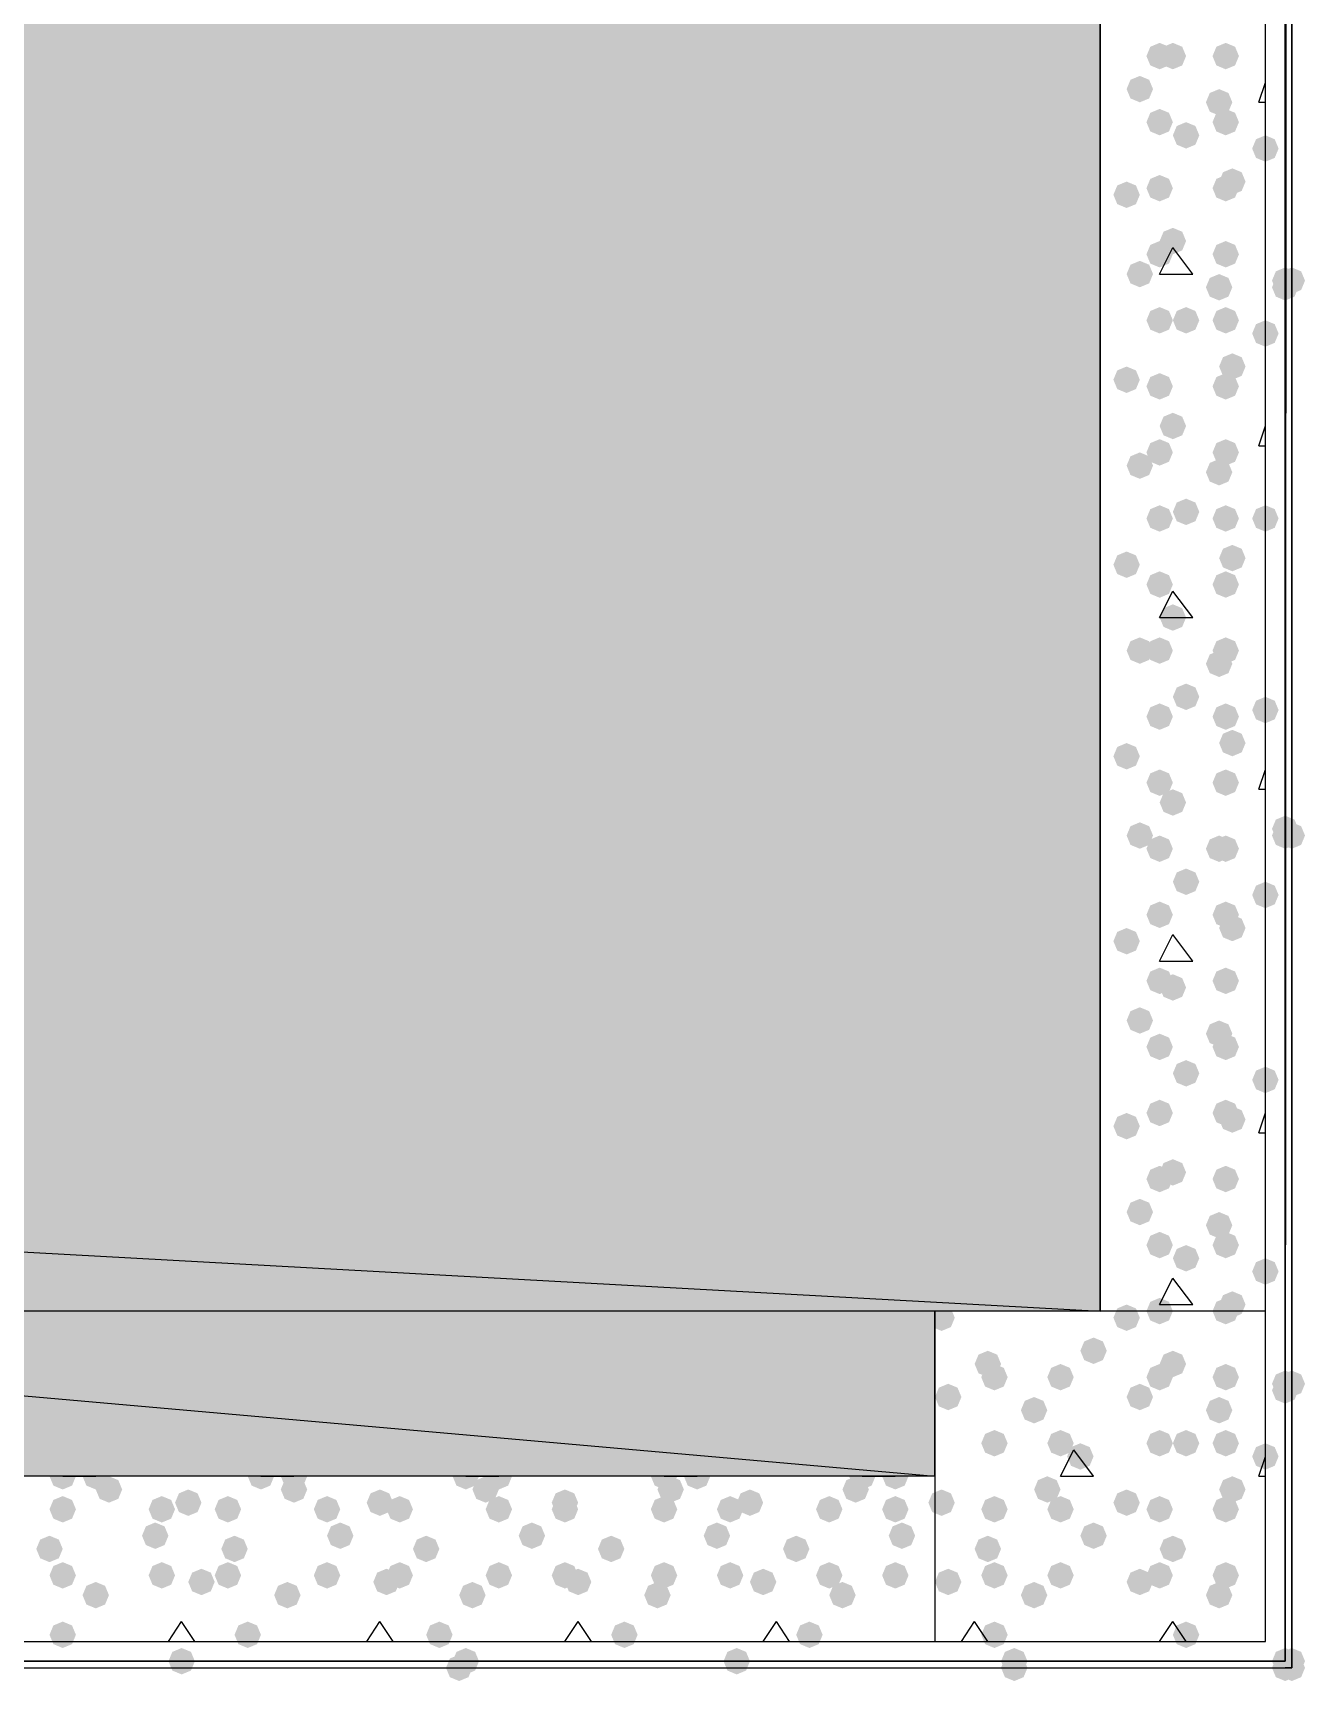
# Model space of a CAD drawing. Header units: millimetres. Extents: x 0 to 420, y 0 to 297.
# Drawn here: x 372.77 to 380.92, y 82.55 to 93.11 of the extents above; entities that cross this region are included whole.
import ezdxf

# ---------------------------------------------------------------- set-up
doc = ezdxf.new("R2010")
doc.units = ezdxf.units.MM
doc.layers.get('0').update_dxf_attribs({"linetype": 'CONTINUOUS'})

msp = doc.modelspace()

# ---------------------------------------------------------------- hatches: boundary and pattern name
at = {"true_color": 0x000007}
h = msp.add_hatch(color=0, dxfattribs=at)
h.paths.add_polyline_path([(380.788333, 226.271667), (380.788333, 82.677)], flags=0)
h.paths.add_polyline_path([(380.788333, 82.677), (380.788333, 226.271667)], flags=0)
at = {"true_color": 0x000008}
h = msp.add_hatch(color=0, dxfattribs=at)
h.paths.add_polyline_path([(379.603, 103.970667), (33.528, 103.970667), (379.603, 84.920667)], flags=0)
h.paths.add_polyline_path([(33.528, 103.970667), (379.603, 84.920667), (33.528, 84.920667)], flags=0)
for points in [[(380.068667, 92.964), (380.043796, 92.904204), (379.984, 92.879333), (379.924204, 92.904204), (379.899333, 92.964), (379.924204, 93.023796), (379.984, 93.048667), (380.043796, 93.023796)], [(380.153333, 92.964), (380.128462, 92.904204), (380.068667, 92.879333), (380.008871, 92.904204), (379.984, 92.964), (380.008871, 93.023796), (380.068667, 93.048667), (380.128462, 93.023796)], [(380.492, 92.964), (380.467129, 92.904204), (380.407333, 92.879333), (380.347538, 92.904204), (380.322667, 92.964), (380.347537, 93.023796), (380.407333, 93.048667), (380.467129, 93.023796)], [(379.941667, 92.752333), (379.916796, 92.692537), (379.857, 92.667667), (379.797204, 92.692537), (379.772333, 92.752333), (379.797204, 92.812129), (379.857, 92.837), (379.916796, 92.812129)], [(380.449667, 92.667667), (380.424796, 92.607871), (380.365, 92.583), (380.305204, 92.607871), (380.280333, 92.667667), (380.305204, 92.727462), (380.365, 92.752333), (380.424796, 92.727463)], [(380.068667, 92.540667), (380.043796, 92.480871), (379.984, 92.456), (379.924204, 92.480871), (379.899333, 92.540667), (379.924204, 92.600462), (379.984, 92.625333), (380.043796, 92.600463)], [(380.238, 92.456), (380.213129, 92.396204), (380.153333, 92.371333), (380.093538, 92.396204), (380.068667, 92.456), (380.093537, 92.515796), (380.153333, 92.540667), (380.213129, 92.515796)], [(380.492, 92.540667), (380.467129, 92.480871), (380.407333, 92.456), (380.347538, 92.480871), (380.322667, 92.540667), (380.347537, 92.600462), (380.407333, 92.625333), (380.467129, 92.600463)], [(380.746, 92.371333), (380.721129, 92.311537), (380.661333, 92.286667), (380.601537, 92.311537), (380.576667, 92.371333), (380.601537, 92.431129), (380.661333, 92.456), (380.721129, 92.431129)], [(380.534333, 92.159667), (380.509462, 92.099871), (380.449667, 92.075), (380.389871, 92.099871), (380.365, 92.159667), (380.389871, 92.219462), (380.449667, 92.244333), (380.509462, 92.219463)], [(379.857, 92.075), (379.832129, 92.015204), (379.772333, 91.990333), (379.712538, 92.015204), (379.687667, 92.075), (379.712537, 92.134796), (379.772333, 92.159667), (379.832129, 92.134796)], [(380.068667, 92.117333), (380.043796, 92.057537), (379.984, 92.032667), (379.924204, 92.057537), (379.899333, 92.117333), (379.924204, 92.177129), (379.984, 92.202), (380.043796, 92.177129)], [(380.492, 92.117333), (380.467129, 92.057537), (380.407333, 92.032667), (380.347538, 92.057537), (380.322667, 92.117333), (380.347537, 92.177129), (380.407333, 92.202), (380.467129, 92.177129)], [(380.153333, 91.778667), (380.128462, 91.718871), (380.068667, 91.694), (380.008871, 91.718871), (379.984, 91.778667), (380.008871, 91.838462), (380.068667, 91.863333), (380.128462, 91.838463)], [(380.068667, 91.694), (380.043796, 91.634204), (379.984, 91.609333), (379.924204, 91.634204), (379.899333, 91.694), (379.924204, 91.753796), (379.984, 91.778667), (380.043796, 91.753796)], [(380.492, 91.694), (380.467129, 91.634204), (380.407333, 91.609333), (380.347538, 91.634204), (380.322667, 91.694), (380.347537, 91.753796), (380.407333, 91.778667), (380.467129, 91.753796)], [(379.941667, 91.567), (379.916796, 91.507204), (379.857, 91.482333), (379.797204, 91.507204), (379.772333, 91.567), (379.797204, 91.626796), (379.857, 91.651667), (379.916796, 91.626796)], [(380.449667, 91.482333), (380.424796, 91.422537), (380.365, 91.397667), (380.305204, 91.422537), (380.280333, 91.482333), (380.305204, 91.542129), (380.365, 91.567), (380.424796, 91.542129)], [(380.068667, 91.270667), (380.043796, 91.210871), (379.984, 91.186), (379.924204, 91.210871), (379.899333, 91.270667), (379.924204, 91.330462), (379.984, 91.355333), (380.043796, 91.330463)], [(380.238, 91.270667), (380.213129, 91.210871), (380.153333, 91.186), (380.093538, 91.210871), (380.068667, 91.270667), (380.093537, 91.330462), (380.153333, 91.355333), (380.213129, 91.330463)], [(380.492, 91.270667), (380.467129, 91.210871), (380.407333, 91.186), (380.347538, 91.210871), (380.322667, 91.270667), (380.347537, 91.330462), (380.407333, 91.355333), (380.467129, 91.330463)], [(380.746, 91.186), (380.721129, 91.126204), (380.661333, 91.101333), (380.601537, 91.126204), (380.576667, 91.186), (380.601537, 91.245796), (380.661333, 91.270667), (380.721129, 91.245796)], [(380.534333, 90.974333), (380.509462, 90.914537), (380.449667, 90.889667), (380.389871, 90.914537), (380.365, 90.974333), (380.389871, 91.034129), (380.449667, 91.059), (380.509462, 91.034129)], [(379.857, 90.889667), (379.832129, 90.829871), (379.772333, 90.805), (379.712538, 90.829871), (379.687667, 90.889667), (379.712537, 90.949462), (379.772333, 90.974333), (379.832129, 90.949463)], [(380.068667, 90.847333), (380.043796, 90.787537), (379.984, 90.762667), (379.924204, 90.787537), (379.899333, 90.847333), (379.924204, 90.907129), (379.984, 90.932), (380.043796, 90.907129)], [(380.492, 90.847333), (380.467129, 90.787537), (380.407333, 90.762667), (380.347538, 90.787537), (380.322667, 90.847333), (380.347537, 90.907129), (380.407333, 90.932), (380.467129, 90.907129)], [(380.153333, 90.593333), (380.128462, 90.533537), (380.068667, 90.508667), (380.008871, 90.533537), (379.984, 90.593333), (380.008871, 90.653129), (380.068667, 90.678), (380.128462, 90.653129)], [(379.941667, 90.339333), (379.916796, 90.279537), (379.857, 90.254667), (379.797204, 90.279537), (379.772333, 90.339333), (379.797204, 90.399129), (379.857, 90.424), (379.916796, 90.399129)], [(380.068667, 90.424), (380.043796, 90.364204), (379.984, 90.339333), (379.924204, 90.364204), (379.899333, 90.424), (379.924204, 90.483796), (379.984, 90.508667), (380.043796, 90.483796)], [(380.492, 90.424), (380.467129, 90.364204), (380.407333, 90.339333), (380.347538, 90.364204), (380.322667, 90.424), (380.347537, 90.483796), (380.407333, 90.508667), (380.467129, 90.483796)], [(380.449667, 90.297), (380.424796, 90.237204), (380.365, 90.212333), (380.305204, 90.237204), (380.280333, 90.297), (380.305204, 90.356796), (380.365, 90.381667), (380.424796, 90.356796)], [(380.238, 90.043), (380.213129, 89.983204), (380.153333, 89.958333), (380.093538, 89.983204), (380.068667, 90.043), (380.093537, 90.102796), (380.153333, 90.127667), (380.213129, 90.102796)], [(380.068667, 90.000667), (380.043796, 89.940871), (379.984, 89.916), (379.924204, 89.940871), (379.899333, 90.000667), (379.924204, 90.060462), (379.984, 90.085333), (380.043796, 90.060463)], [(380.492, 90.000667), (380.467129, 89.940871), (380.407333, 89.916), (380.347538, 89.940871), (380.322667, 90.000667), (380.347537, 90.060462), (380.407333, 90.085333), (380.467129, 90.060463)], [(380.746, 90.000667), (380.721129, 89.940871), (380.661333, 89.916), (380.601537, 89.940871), (380.576667, 90.000667), (380.601537, 90.060462), (380.661333, 90.085333), (380.721129, 90.060463)], [(379.857, 89.704333), (379.832129, 89.644537), (379.772333, 89.619667), (379.712538, 89.644537), (379.687667, 89.704333), (379.712537, 89.764129), (379.772333, 89.789), (379.832129, 89.764129)], [(380.534333, 89.746667), (380.509462, 89.686871), (380.449667, 89.662), (380.389871, 89.686871), (380.365, 89.746667), (380.389871, 89.806462), (380.449667, 89.831333), (380.509462, 89.806463)], [(380.068667, 89.577333), (380.043796, 89.517538), (379.984, 89.492667), (379.924204, 89.517538), (379.899333, 89.577333), (379.924204, 89.637129), (379.984, 89.662), (380.043796, 89.637129)], [(380.492, 89.577333), (380.467129, 89.517538), (380.407333, 89.492667), (380.347538, 89.517538), (380.322667, 89.577333), (380.347537, 89.637129), (380.407333, 89.662), (380.467129, 89.637129)], [(380.153333, 89.365667), (380.128462, 89.305871), (380.068667, 89.281), (380.008871, 89.305871), (379.984, 89.365667), (380.008871, 89.425462), (380.068667, 89.450333), (380.128462, 89.425463)], [(379.941667, 89.154), (379.916796, 89.094204), (379.857, 89.069333), (379.797204, 89.094204), (379.772333, 89.154), (379.797204, 89.213796), (379.857, 89.238667), (379.916796, 89.213796)], [(380.068667, 89.154), (380.043796, 89.094204), (379.984, 89.069333), (379.924204, 89.094204), (379.899333, 89.154), (379.924204, 89.213796), (379.984, 89.238667), (380.043796, 89.213796)], [(380.449667, 89.069333), (380.424796, 89.009537), (380.365, 88.984667), (380.305204, 89.009537), (380.280333, 89.069333), (380.305204, 89.129129), (380.365, 89.154), (380.424796, 89.129129)], [(380.492, 89.154), (380.467129, 89.094204), (380.407333, 89.069333), (380.347538, 89.094204), (380.322667, 89.154), (380.347537, 89.213796), (380.407333, 89.238667), (380.467129, 89.213796)], [(380.238, 88.857667), (380.213129, 88.797871), (380.153333, 88.773), (380.093538, 88.797871), (380.068667, 88.857667), (380.093537, 88.917462), (380.153333, 88.942333), (380.213129, 88.917463)], [(380.746, 88.773), (380.721129, 88.713204), (380.661333, 88.688333), (380.601537, 88.713204), (380.576667, 88.773), (380.601537, 88.832796), (380.661333, 88.857667), (380.721129, 88.832796)], [(380.068667, 88.730667), (380.043796, 88.670871), (379.984, 88.646), (379.924204, 88.670871), (379.899333, 88.730667), (379.924204, 88.790462), (379.984, 88.815333), (380.043796, 88.790463)], [(380.492, 88.730667), (380.467129, 88.670871), (380.407333, 88.646), (380.347538, 88.670871), (380.322667, 88.730667), (380.347537, 88.790462), (380.407333, 88.815333), (380.467129, 88.790463)], [(380.534333, 88.561333), (380.509462, 88.501537), (380.449667, 88.476667), (380.389871, 88.501537), (380.365, 88.561333), (380.389871, 88.621129), (380.449667, 88.646), (380.509462, 88.621129)], [(379.857, 88.476667), (379.832129, 88.416871), (379.772333, 88.392), (379.712538, 88.416871), (379.687667, 88.476667), (379.712537, 88.536462), (379.772333, 88.561333), (379.832129, 88.536463)], [(380.068667, 88.307333), (380.043796, 88.247537), (379.984, 88.222667), (379.924204, 88.247537), (379.899333, 88.307333), (379.924204, 88.367129), (379.984, 88.392), (380.043796, 88.367129)], [(380.492, 88.307333), (380.467129, 88.247537), (380.407333, 88.222667), (380.347538, 88.247537), (380.322667, 88.307333), (380.347537, 88.367129), (380.407333, 88.392), (380.467129, 88.367129)], [(380.153333, 88.180333), (380.128462, 88.120538), (380.068667, 88.095667), (380.008871, 88.120538), (379.984, 88.180333), (380.008871, 88.240129), (380.068667, 88.265), (380.128462, 88.240129)], [(379.941667, 87.968667), (379.916796, 87.908871), (379.857, 87.884), (379.797204, 87.908871), (379.772333, 87.968667), (379.797204, 88.028462), (379.857, 88.053333), (379.916796, 88.028463)], [(380.068667, 87.884), (380.043796, 87.824204), (379.984, 87.799333), (379.924204, 87.824204), (379.899333, 87.884), (379.924204, 87.943796), (379.984, 87.968667), (380.043796, 87.943796)], [(380.449667, 87.884), (380.424796, 87.824204), (380.365, 87.799333), (380.305204, 87.824204), (380.280333, 87.884), (380.305204, 87.943796), (380.365, 87.968667), (380.424796, 87.943796)], [(380.492, 87.884), (380.467129, 87.824204), (380.407333, 87.799333), (380.347538, 87.824204), (380.322667, 87.884), (380.347537, 87.943796), (380.407333, 87.968667), (380.467129, 87.943796)], [(380.238, 87.672333), (380.213129, 87.612537), (380.153333, 87.587667), (380.093538, 87.612537), (380.068667, 87.672333), (380.093537, 87.732129), (380.153333, 87.757), (380.213129, 87.732129)], [(380.746, 87.587667), (380.721129, 87.527871), (380.661333, 87.503), (380.601537, 87.527871), (380.576667, 87.587667), (380.601537, 87.647462), (380.661333, 87.672333), (380.721129, 87.647463)], [(380.068667, 87.460667), (380.043796, 87.400871), (379.984, 87.376), (379.924204, 87.400871), (379.899333, 87.460667), (379.924204, 87.520462), (379.984, 87.545333), (380.043796, 87.520463)], [(380.492, 87.460667), (380.467129, 87.400871), (380.407333, 87.376), (380.347538, 87.400871), (380.322667, 87.460667), (380.347537, 87.520462), (380.407333, 87.545333), (380.467129, 87.520463)], [(380.534333, 87.376), (380.509462, 87.316204), (380.449667, 87.291333), (380.389871, 87.316204), (380.365, 87.376), (380.389871, 87.435796), (380.449667, 87.460667), (380.509462, 87.435796)], [(379.857, 87.291333), (379.832129, 87.231538), (379.772333, 87.206667), (379.712538, 87.231538), (379.687667, 87.291333), (379.712537, 87.351129), (379.772333, 87.376), (379.832129, 87.351129)], [(380.068667, 87.037333), (380.043796, 86.977537), (379.984, 86.952667), (379.924204, 86.977537), (379.899333, 87.037333), (379.924204, 87.097129), (379.984, 87.122), (380.043796, 87.097129)], [(380.153333, 86.995), (380.128462, 86.935204), (380.068667, 86.910333), (380.008871, 86.935204), (379.984, 86.995), (380.008871, 87.054796), (380.068667, 87.079667), (380.128462, 87.054796)], [(380.492, 87.037333), (380.467129, 86.977537), (380.407333, 86.952667), (380.347538, 86.977537), (380.322667, 87.037333), (380.347537, 87.097129), (380.407333, 87.122), (380.467129, 87.097129)], [(379.941667, 86.783333), (379.916796, 86.723537), (379.857, 86.698667), (379.797204, 86.723537), (379.772333, 86.783333), (379.797204, 86.843129), (379.857, 86.868), (379.916796, 86.843129)], [(380.449667, 86.698667), (380.424796, 86.638871), (380.365, 86.614), (380.305204, 86.638871), (380.280333, 86.698667), (380.305204, 86.758462), (380.365, 86.783333), (380.424796, 86.758463)], [(380.068667, 86.614), (380.043796, 86.554204), (379.984, 86.529333), (379.924204, 86.554204), (379.899333, 86.614), (379.924204, 86.673796), (379.984, 86.698667), (380.043796, 86.673796)], [(380.492, 86.614), (380.467129, 86.554204), (380.407333, 86.529333), (380.347538, 86.554204), (380.322667, 86.614), (380.347537, 86.673796), (380.407333, 86.698667), (380.467129, 86.673796)], [(380.238, 86.444667), (380.213129, 86.384871), (380.153333, 86.36), (380.093538, 86.384871), (380.068667, 86.444667), (380.093537, 86.504462), (380.153333, 86.529333), (380.213129, 86.504463)], [(380.746, 86.402333), (380.721129, 86.342537), (380.661333, 86.317667), (380.601537, 86.342537), (380.576667, 86.402333), (380.601537, 86.462129), (380.661333, 86.487), (380.721129, 86.462129)], [(379.857, 86.106), (379.832129, 86.046204), (379.772333, 86.021333), (379.712538, 86.046204), (379.687667, 86.106), (379.712537, 86.165796), (379.772333, 86.190667), (379.832129, 86.165796)], [(380.068667, 86.190667), (380.043796, 86.130871), (379.984, 86.106), (379.924204, 86.130871), (379.899333, 86.190667), (379.924204, 86.250462), (379.984, 86.275333), (380.043796, 86.250463)], [(380.492, 86.190667), (380.467129, 86.130871), (380.407333, 86.106), (380.347538, 86.130871), (380.322667, 86.190667), (380.347537, 86.250462), (380.407333, 86.275333), (380.467129, 86.250463)], [(380.534333, 86.148333), (380.509462, 86.088538), (380.449667, 86.063667), (380.389871, 86.088538), (380.365, 86.148333), (380.389871, 86.208129), (380.449667, 86.233), (380.509462, 86.208129)], [(380.153333, 85.809667), (380.128462, 85.749871), (380.068667, 85.725), (380.008871, 85.749871), (379.984, 85.809667), (380.008871, 85.869462), (380.068667, 85.894333), (380.128462, 85.869463)], [(380.068667, 85.767333), (380.043796, 85.707538), (379.984, 85.682667), (379.924204, 85.707538), (379.899333, 85.767333), (379.924204, 85.827129), (379.984, 85.852), (380.043796, 85.827129)], [(380.492, 85.767333), (380.467129, 85.707538), (380.407333, 85.682667), (380.347538, 85.707538), (380.322667, 85.767333), (380.347537, 85.827129), (380.407333, 85.852), (380.467129, 85.827129)], [(379.941667, 85.555667), (379.916796, 85.495871), (379.857, 85.471), (379.797204, 85.495871), (379.772333, 85.555667), (379.797204, 85.615462), (379.857, 85.640333), (379.916796, 85.615463)], [(380.449667, 85.471), (380.424796, 85.411204), (380.365, 85.386333), (380.305204, 85.411204), (380.280333, 85.471), (380.305204, 85.530796), (380.365, 85.555667), (380.424796, 85.530796)], [(380.068667, 85.344), (380.043796, 85.284204), (379.984, 85.259333), (379.924204, 85.284204), (379.899333, 85.344), (379.924204, 85.403796), (379.984, 85.428667), (380.043796, 85.403796)], [(380.238, 85.259333), (380.213129, 85.199537), (380.153333, 85.174667), (380.093538, 85.199537), (380.068667, 85.259333), (380.093537, 85.319129), (380.153333, 85.344), (380.213129, 85.319129)], [(380.492, 85.344), (380.467129, 85.284204), (380.407333, 85.259333), (380.347538, 85.284204), (380.322667, 85.344), (380.347537, 85.403796), (380.407333, 85.428667), (380.467129, 85.403796)], [(380.746, 85.174667), (380.721129, 85.114871), (380.661333, 85.09), (380.601537, 85.114871), (380.576667, 85.174667), (380.601537, 85.234462), (380.661333, 85.259333), (380.721129, 85.234463)], [(380.534333, 84.963), (380.509462, 84.903204), (380.449667, 84.878333), (380.389871, 84.903204), (380.365, 84.963), (380.389871, 85.022796), (380.449667, 85.047667), (380.509462, 85.022796)], [(380.068667, 84.920667), (380.043796, 84.860871), (379.984, 84.836), (379.924204, 84.860871), (379.899333, 84.920667), (379.924204, 84.980462), (379.984, 85.005333), (380.043796, 84.980463)], [(380.492, 84.920667), (380.467129, 84.860871), (380.407333, 84.836), (380.347538, 84.860871), (380.322667, 84.920667), (380.347537, 84.980462), (380.407333, 85.005333), (380.467129, 84.980463)], [(373.041333, 83.862333), (373.016462, 83.802537), (372.956667, 83.777667), (372.896871, 83.802537), (372.872, 83.862333), (372.896871, 83.922129), (372.956667, 83.947), (373.016462, 83.922129)], [(373.253, 83.862333), (373.228129, 83.802537), (373.168333, 83.777667), (373.108538, 83.802537), (373.083667, 83.862333), (373.108537, 83.922129), (373.168333, 83.947), (373.228129, 83.922129)], [(374.311333, 83.862333), (374.286462, 83.802537), (374.226667, 83.777667), (374.166871, 83.802537), (374.142, 83.862333), (374.166871, 83.922129), (374.226667, 83.947), (374.286462, 83.922129)], [(374.523, 83.862333), (374.498129, 83.802537), (374.438333, 83.777667), (374.378537, 83.802537), (374.353667, 83.862333), (374.378537, 83.922129), (374.438333, 83.947), (374.498129, 83.922129)], [(375.623667, 83.862333), (375.598796, 83.802537), (375.539, 83.777667), (375.479204, 83.802537), (375.454333, 83.862333), (375.479204, 83.922129), (375.539, 83.947), (375.598796, 83.922129)], [(375.835333, 83.862333), (375.810462, 83.802537), (375.750667, 83.777667), (375.690871, 83.802537), (375.666, 83.862333), (375.690871, 83.922129), (375.750667, 83.947), (375.810462, 83.922129)], [(376.893667, 83.862333), (376.868796, 83.802537), (376.809, 83.777667), (376.749204, 83.802537), (376.724333, 83.862333), (376.749204, 83.922129), (376.809, 83.947), (376.868796, 83.922129)], [(377.105333, 83.862333), (377.080462, 83.802537), (377.020667, 83.777667), (376.960871, 83.802537), (376.936, 83.862333), (376.960871, 83.922129), (377.020667, 83.947), (377.080462, 83.922129)], [(378.163667, 83.862333), (378.138796, 83.802537), (378.079, 83.777667), (378.019204, 83.802537), (377.994333, 83.862333), (378.019204, 83.922129), (378.079, 83.947), (378.138796, 83.922129)], [(378.375333, 83.862333), (378.350462, 83.802537), (378.290667, 83.777667), (378.230871, 83.802537), (378.206, 83.862333), (378.230871, 83.922129), (378.290667, 83.947), (378.350462, 83.922129)], [(373.337667, 83.777667), (373.312796, 83.717871), (373.253, 83.693), (373.193204, 83.717871), (373.168333, 83.777667), (373.193204, 83.837462), (373.253, 83.862333), (373.312796, 83.837463)], [(373.845667, 83.693), (373.820796, 83.633204), (373.761, 83.608333), (373.701204, 83.633204), (373.676333, 83.693), (373.701204, 83.752796), (373.761, 83.777667), (373.820796, 83.752796)], [(374.523, 83.777667), (374.498129, 83.717871), (374.438333, 83.693), (374.378537, 83.717871), (374.353667, 83.777667), (374.378537, 83.837462), (374.438333, 83.862333), (374.498129, 83.837463)], [(375.073333, 83.693), (375.048463, 83.633204), (374.988667, 83.608333), (374.928871, 83.633204), (374.904, 83.693), (374.928871, 83.752796), (374.988667, 83.777667), (375.048462, 83.752796)], [(375.750667, 83.777667), (375.725796, 83.717871), (375.666, 83.693), (375.606204, 83.717871), (375.581333, 83.777667), (375.606204, 83.837462), (375.666, 83.862333), (375.725796, 83.837463)], [(376.258667, 83.693), (376.233796, 83.633204), (376.174, 83.608333), (376.114204, 83.633204), (376.089333, 83.693), (376.114204, 83.752796), (376.174, 83.777667), (376.233796, 83.752796)], [(376.936, 83.777667), (376.911129, 83.717871), (376.851333, 83.693), (376.791538, 83.717871), (376.766667, 83.777667), (376.791537, 83.837462), (376.851333, 83.862333), (376.911129, 83.837463)], [(377.444, 83.693), (377.419129, 83.633204), (377.359333, 83.608333), (377.299537, 83.633204), (377.274667, 83.693), (377.299537, 83.752796), (377.359333, 83.777667), (377.419129, 83.752796)], [(378.121333, 83.777667), (378.096462, 83.717871), (378.036667, 83.693), (377.976871, 83.717871), (377.952, 83.777667), (377.976871, 83.837462), (378.036667, 83.862333), (378.096462, 83.837463)], [(373.041333, 83.650667), (373.016462, 83.590871), (372.956667, 83.566), (372.896871, 83.590871), (372.872, 83.650667), (372.896871, 83.710462), (372.956667, 83.735333), (373.016462, 83.710463)], [(373.676333, 83.650667), (373.651462, 83.590871), (373.591667, 83.566), (373.531871, 83.590871), (373.507, 83.650667), (373.531871, 83.710462), (373.591667, 83.735333), (373.651462, 83.710463)], [(374.099667, 83.650667), (374.074796, 83.590871), (374.015, 83.566), (373.955204, 83.590871), (373.930333, 83.650667), (373.955204, 83.710462), (374.015, 83.735333), (374.074796, 83.710463)], [(374.734667, 83.650667), (374.709796, 83.590871), (374.65, 83.566), (374.590204, 83.590871), (374.565333, 83.650667), (374.590204, 83.710462), (374.65, 83.735333), (374.709796, 83.710463)], [(375.200333, 83.650667), (375.175462, 83.590871), (375.115667, 83.566), (375.055871, 83.590871), (375.031, 83.650667), (375.055871, 83.710462), (375.115667, 83.735333), (375.175462, 83.710463)], [(375.835333, 83.650667), (375.810462, 83.590871), (375.750667, 83.566), (375.690871, 83.590871), (375.666, 83.650667), (375.690871, 83.710462), (375.750667, 83.735333), (375.810462, 83.710463)], [(376.258667, 83.650667), (376.233796, 83.590871), (376.174, 83.566), (376.114204, 83.590871), (376.089333, 83.650667), (376.114204, 83.710462), (376.174, 83.735333), (376.233796, 83.710463)], [(376.893667, 83.650667), (376.868796, 83.590871), (376.809, 83.566), (376.749204, 83.590871), (376.724333, 83.650667), (376.749204, 83.710462), (376.809, 83.735333), (376.868796, 83.710463)], [(377.317, 83.650667), (377.292129, 83.590871), (377.232333, 83.566), (377.172537, 83.590871), (377.147667, 83.650667), (377.172537, 83.710462), (377.232333, 83.735333), (377.292129, 83.710463)], [(377.952, 83.650667), (377.927129, 83.590871), (377.867333, 83.566), (377.807538, 83.590871), (377.782667, 83.650667), (377.807537, 83.710462), (377.867333, 83.735333), (377.927129, 83.710463)], [(378.375333, 83.650667), (378.350462, 83.590871), (378.290667, 83.566), (378.230871, 83.590871), (378.206, 83.650667), (378.230871, 83.710462), (378.290667, 83.735333), (378.350462, 83.710463)], [(373.634, 83.481333), (373.609129, 83.421537), (373.549333, 83.396667), (373.489537, 83.421537), (373.464667, 83.481333), (373.489537, 83.541129), (373.549333, 83.566), (373.609129, 83.541129)], [(374.819333, 83.481333), (374.794462, 83.421537), (374.734667, 83.396667), (374.674871, 83.421537), (374.65, 83.481333), (374.674871, 83.541129), (374.734667, 83.566), (374.794462, 83.541129)], [(376.047, 83.481333), (376.022129, 83.421537), (375.962333, 83.396667), (375.902537, 83.421537), (375.877667, 83.481333), (375.902537, 83.541129), (375.962333, 83.566), (376.022129, 83.541129)], [(377.232333, 83.481333), (377.207462, 83.421537), (377.147667, 83.396667), (377.087871, 83.421537), (377.063, 83.481333), (377.087871, 83.541129), (377.147667, 83.566), (377.207462, 83.541129)], [(378.417667, 83.481333), (378.392796, 83.421537), (378.333, 83.396667), (378.273204, 83.421537), (378.248333, 83.481333), (378.273204, 83.541129), (378.333, 83.566), (378.392796, 83.541129)], [(372.956667, 83.396667), (372.931796, 83.336871), (372.872, 83.312), (372.812204, 83.336871), (372.787333, 83.396667), (372.812204, 83.456462), (372.872, 83.481333), (372.931796, 83.456463)], [(374.142, 83.396667), (374.117129, 83.336871), (374.057333, 83.312), (373.997538, 83.336871), (373.972667, 83.396667), (373.997537, 83.456462), (374.057333, 83.481333), (374.117129, 83.456463)], [(375.369667, 83.396667), (375.344796, 83.336871), (375.285, 83.312), (375.225204, 83.336871), (375.200333, 83.396667), (375.225204, 83.456462), (375.285, 83.481333), (375.344796, 83.456463)], [(376.555, 83.396667), (376.530129, 83.336871), (376.470333, 83.312), (376.410538, 83.336871), (376.385667, 83.396667), (376.410537, 83.456462), (376.470333, 83.481333), (376.530129, 83.456463)], [(377.740333, 83.396667), (377.715463, 83.336871), (377.655667, 83.312), (377.595871, 83.336871), (377.571, 83.396667), (377.595871, 83.456462), (377.655667, 83.481333), (377.715462, 83.456463)], [(373.041333, 83.227333), (373.016462, 83.167537), (372.956667, 83.142667), (372.896871, 83.167537), (372.872, 83.227333), (372.896871, 83.287129), (372.956667, 83.312), (373.016462, 83.287129)], [(373.676333, 83.227333), (373.651462, 83.167537), (373.591667, 83.142667), (373.531871, 83.167537), (373.507, 83.227333), (373.531871, 83.287129), (373.591667, 83.312), (373.651462, 83.287129)], [(373.930333, 83.185), (373.905463, 83.125204), (373.845667, 83.100333), (373.785871, 83.125204), (373.761, 83.185), (373.785871, 83.244796), (373.845667, 83.269667), (373.905462, 83.244796)], [(374.099667, 83.227333), (374.074796, 83.167537), (374.015, 83.142667), (373.955204, 83.167537), (373.930333, 83.227333), (373.955204, 83.287129), (374.015, 83.312), (374.074796, 83.287129)], [(374.734667, 83.227333), (374.709796, 83.167537), (374.65, 83.142667), (374.590204, 83.167537), (374.565333, 83.227333), (374.590204, 83.287129), (374.65, 83.312), (374.709796, 83.287129)], [(375.115667, 83.185), (375.090796, 83.125204), (375.031, 83.100333), (374.971204, 83.125204), (374.946333, 83.185), (374.971204, 83.244796), (375.031, 83.269667), (375.090796, 83.244796)], [(375.200333, 83.227333), (375.175462, 83.167537), (375.115667, 83.142667), (375.055871, 83.167537), (375.031, 83.227333), (375.055871, 83.287129), (375.115667, 83.312), (375.175462, 83.287129)], [(375.835333, 83.227333), (375.810462, 83.167537), (375.750667, 83.142667), (375.690871, 83.167537), (375.666, 83.227333), (375.690871, 83.287129), (375.750667, 83.312), (375.810462, 83.287129)], [(376.258667, 83.227333), (376.233796, 83.167537), (376.174, 83.142667), (376.114204, 83.167537), (376.089333, 83.227333), (376.114204, 83.287129), (376.174, 83.312), (376.233796, 83.287129)], [(376.343333, 83.185), (376.318463, 83.125204), (376.258667, 83.100333), (376.198871, 83.125204), (376.174, 83.185), (376.198871, 83.244796), (376.258667, 83.269667), (376.318462, 83.244796)], [(376.893667, 83.227333), (376.868796, 83.167537), (376.809, 83.142667), (376.749204, 83.167537), (376.724333, 83.227333), (376.749204, 83.287129), (376.809, 83.312), (376.868796, 83.287129)], [(377.317, 83.227333), (377.292129, 83.167537), (377.232333, 83.142667), (377.172537, 83.167537), (377.147667, 83.227333), (377.172537, 83.287129), (377.232333, 83.312), (377.292129, 83.287129)], [(377.528667, 83.185), (377.503796, 83.125204), (377.444, 83.100333), (377.384204, 83.125204), (377.359333, 83.185), (377.384204, 83.244796), (377.444, 83.269667), (377.503796, 83.244796)], [(377.952, 83.227333), (377.927129, 83.167537), (377.867333, 83.142667), (377.807538, 83.167537), (377.782667, 83.227333), (377.807537, 83.287129), (377.867333, 83.312), (377.927129, 83.287129)], [(378.375333, 83.227333), (378.350462, 83.167537), (378.290667, 83.142667), (378.230871, 83.167537), (378.206, 83.227333), (378.230871, 83.287129), (378.290667, 83.312), (378.350462, 83.287129)], [(373.253, 83.100333), (373.228129, 83.040538), (373.168333, 83.015667), (373.108538, 83.040538), (373.083667, 83.100333), (373.108537, 83.160129), (373.168333, 83.185), (373.228129, 83.160129)], [(374.480667, 83.100333), (374.455796, 83.040538), (374.396, 83.015667), (374.336204, 83.040538), (374.311333, 83.100333), (374.336204, 83.160129), (374.396, 83.185), (374.455796, 83.160129)], [(375.666, 83.100333), (375.641129, 83.040538), (375.581333, 83.015667), (375.521538, 83.040538), (375.496667, 83.100333), (375.521537, 83.160129), (375.581333, 83.185), (375.641129, 83.160129)], [(376.851333, 83.100333), (376.826462, 83.040538), (376.766667, 83.015667), (376.706871, 83.040538), (376.682, 83.100333), (376.706871, 83.160129), (376.766667, 83.185), (376.826462, 83.160129)], [(378.036667, 83.100333), (378.011796, 83.040538), (377.952, 83.015667), (377.892204, 83.040538), (377.867333, 83.100333), (377.892204, 83.160129), (377.952, 83.185), (378.011796, 83.160129)], [(373.041333, 82.846333), (373.016462, 82.786537), (372.956667, 82.761667), (372.896871, 82.786537), (372.872, 82.846333), (372.896871, 82.906129), (372.956667, 82.931), (373.016462, 82.906129)], [(374.226667, 82.846333), (374.201796, 82.786537), (374.142, 82.761667), (374.082204, 82.786537), (374.057333, 82.846333), (374.082204, 82.906129), (374.142, 82.931), (374.201796, 82.906129)], [(375.454333, 82.846333), (375.429463, 82.786537), (375.369667, 82.761667), (375.309871, 82.786537), (375.285, 82.846333), (375.309871, 82.906129), (375.369667, 82.931), (375.429462, 82.906129)], [(376.639667, 82.846333), (376.614796, 82.786537), (376.555, 82.761667), (376.495204, 82.786537), (376.470333, 82.846333), (376.495204, 82.906129), (376.555, 82.931), (376.614796, 82.906129)], [(377.825, 82.846333), (377.800129, 82.786537), (377.740333, 82.761667), (377.680538, 82.786537), (377.655667, 82.846333), (377.680537, 82.906129), (377.740333, 82.931), (377.800129, 82.906129)]]:
    msp.add_hatch(color=0, dxfattribs=at).paths.add_polyline_path(points, flags=0)
at = {"true_color": 0x0000fe}
for points in [[(380.873, 91.524667), (380.848129, 91.464871), (380.788333, 91.44), (380.728538, 91.464871), (380.703667, 91.524667), (380.728537, 91.584462), (380.788333, 91.609333), (380.848129, 91.584463)], [(380.873, 91.524667), (380.848129, 91.464871), (380.788333, 91.44), (380.728538, 91.464871), (380.703667, 91.524667), (380.728537, 91.584462), (380.788333, 91.609333), (380.848129, 91.584463)], [(380.915333, 91.524667), (380.890463, 91.464871), (380.830667, 91.44), (380.770871, 91.464871), (380.746, 91.524667), (380.770871, 91.584462), (380.830667, 91.609333), (380.890462, 91.584463)], [(380.873, 91.482333), (380.848129, 91.422537), (380.788333, 91.397667), (380.728538, 91.422537), (380.703667, 91.482333), (380.728537, 91.542129), (380.788333, 91.567), (380.848129, 91.542129)], [(380.873, 88.011), (380.848129, 87.951204), (380.788333, 87.926333), (380.728538, 87.951204), (380.703667, 88.011), (380.728537, 88.070796), (380.788333, 88.095667), (380.848129, 88.070796)], [(380.873, 87.968667), (380.848129, 87.908871), (380.788333, 87.884), (380.728538, 87.908871), (380.703667, 87.968667), (380.728537, 88.028462), (380.788333, 88.053333), (380.848129, 88.028463)], [(380.873, 87.968667), (380.848129, 87.908871), (380.788333, 87.884), (380.728538, 87.908871), (380.703667, 87.968667), (380.728537, 88.028462), (380.788333, 88.053333), (380.848129, 88.028463)], [(380.915333, 87.968667), (380.890463, 87.908871), (380.830667, 87.884), (380.770871, 87.908871), (380.746, 87.968667), (380.770871, 88.028462), (380.830667, 88.053333), (380.890462, 88.028463)], [(380.873, 84.455), (380.848129, 84.395204), (380.788333, 84.370333), (380.728538, 84.395204), (380.703667, 84.455), (380.728537, 84.514796), (380.788333, 84.539667), (380.848129, 84.514796)], [(380.915333, 84.455), (380.890463, 84.395204), (380.830667, 84.370333), (380.770871, 84.395204), (380.746, 84.455), (380.770871, 84.514796), (380.830667, 84.539667), (380.890462, 84.514796)], [(380.873, 84.412667), (380.848129, 84.352871), (380.788333, 84.328), (380.728538, 84.352871), (380.703667, 84.412667), (380.728537, 84.472462), (380.788333, 84.497333), (380.848129, 84.472463)], [(373.803333, 82.677), (373.778462, 82.617204), (373.718667, 82.592333), (373.658871, 82.617204), (373.634, 82.677), (373.658871, 82.736796), (373.718667, 82.761667), (373.778462, 82.736796)], [(373.803333, 82.677), (373.778462, 82.617204), (373.718667, 82.592333), (373.658871, 82.617204), (373.634, 82.677), (373.658871, 82.736796), (373.718667, 82.761667), (373.778462, 82.736796)], [(375.581333, 82.634667), (375.556462, 82.574871), (375.496667, 82.55), (375.436871, 82.574871), (375.412, 82.634667), (375.436871, 82.694462), (375.496667, 82.719333), (375.556462, 82.694463)], [(375.623667, 82.677), (375.598796, 82.617204), (375.539, 82.592333), (375.479204, 82.617204), (375.454333, 82.677), (375.479204, 82.736796), (375.539, 82.761667), (375.598796, 82.736796)], [(377.359333, 82.677), (377.334462, 82.617204), (377.274667, 82.592333), (377.214871, 82.617204), (377.19, 82.677), (377.214871, 82.736796), (377.274667, 82.761667), (377.334462, 82.736796)], [(377.359333, 82.677), (377.334462, 82.617204), (377.274667, 82.592333), (377.214871, 82.617204), (377.19, 82.677), (377.214871, 82.736796), (377.274667, 82.761667), (377.334462, 82.736796)], [(379.137333, 82.677), (379.112462, 82.617204), (379.052667, 82.592333), (378.992871, 82.617204), (378.968, 82.677), (378.992871, 82.736796), (379.052667, 82.761667), (379.112462, 82.736796)], [(379.137333, 82.634667), (379.112462, 82.574871), (379.052667, 82.55), (378.992871, 82.574871), (378.968, 82.634667), (378.992871, 82.694462), (379.052667, 82.719333), (379.112462, 82.694463)], [(380.873, 82.677), (380.848129, 82.617204), (380.788333, 82.592333), (380.728538, 82.617204), (380.703667, 82.677), (380.728537, 82.736796), (380.788333, 82.761667), (380.848129, 82.736796)], [(380.873, 82.677), (380.848129, 82.617204), (380.788333, 82.592333), (380.728538, 82.617204), (380.703667, 82.677), (380.728537, 82.736796), (380.788333, 82.761667), (380.848129, 82.736796)], [(380.873, 82.677), (380.848129, 82.617204), (380.788333, 82.592333), (380.728538, 82.617204), (380.703667, 82.677), (380.728537, 82.736796), (380.788333, 82.761667), (380.848129, 82.736796)], [(380.873, 82.677), (380.848129, 82.617204), (380.788333, 82.592333), (380.728538, 82.617204), (380.703667, 82.677), (380.728537, 82.736796), (380.788333, 82.761667), (380.848129, 82.736796)], [(380.873, 82.677), (380.848129, 82.617204), (380.788333, 82.592333), (380.728538, 82.617204), (380.703667, 82.677), (380.728537, 82.736796), (380.788333, 82.761667), (380.848129, 82.736796)], [(380.873, 82.677), (380.848129, 82.617204), (380.788333, 82.592333), (380.728538, 82.617204), (380.703667, 82.677), (380.728537, 82.736796), (380.788333, 82.761667), (380.848129, 82.736796)], [(380.873, 82.677), (380.848129, 82.617204), (380.788333, 82.592333), (380.728538, 82.617204), (380.703667, 82.677), (380.728537, 82.736796), (380.788333, 82.761667), (380.848129, 82.736796)], [(380.873, 82.634667), (380.848129, 82.574871), (380.788333, 82.55), (380.728538, 82.574871), (380.703667, 82.634667), (380.728537, 82.694462), (380.788333, 82.719333), (380.848129, 82.694463)], [(380.873, 82.634667), (380.848129, 82.574871), (380.788333, 82.55), (380.728538, 82.574871), (380.703667, 82.634667), (380.728537, 82.694462), (380.788333, 82.719333), (380.848129, 82.694463)], [(380.915333, 82.677), (380.890463, 82.617204), (380.830667, 82.592333), (380.770871, 82.617204), (380.746, 82.677), (380.770871, 82.736796), (380.830667, 82.761667), (380.890462, 82.736796)], [(380.915333, 82.634667), (380.890463, 82.574871), (380.830667, 82.55), (380.770871, 82.574871), (380.746, 82.634667), (380.770871, 82.694462), (380.830667, 82.719333), (380.890462, 82.694463)], [(380.915333, 82.634667), (380.890463, 82.574871), (380.830667, 82.55), (380.770871, 82.574871), (380.746, 82.634667), (380.770871, 82.694462), (380.830667, 82.719333), (380.890462, 82.694463)]]:
    msp.add_hatch(color=0, dxfattribs=at).paths.add_polyline_path(points, flags=0)
at = {"true_color": 0x000008}
h = msp.add_hatch(color=0, dxfattribs=at)
h.paths.add_polyline_path([(378.544667, 84.920667), (366.564333, 84.920667), (378.544667, 83.862333)], flags=0)
h.paths.add_polyline_path([(366.564333, 84.920667), (378.544667, 83.862333), (366.564333, 83.862333)], flags=0)
at = {"true_color": 0x000007}
for points in [[(378.671667, 84.878333), (378.646796, 84.818537), (378.587, 84.793667), (378.527204, 84.818537), (378.502333, 84.878333), (378.527204, 84.938129), (378.587, 84.963), (378.646796, 84.938129)], [(379.857, 84.878333), (379.832129, 84.818537), (379.772333, 84.793667), (379.712538, 84.818537), (379.687667, 84.878333), (379.712537, 84.938129), (379.772333, 84.963), (379.832129, 84.938129)], [(379.645333, 84.666667), (379.620463, 84.606871), (379.560667, 84.582), (379.500871, 84.606871), (379.476, 84.666667), (379.500871, 84.726462), (379.560667, 84.751333), (379.620462, 84.726463)], [(378.968, 84.582), (378.943129, 84.522204), (378.883333, 84.497333), (378.823537, 84.522204), (378.798667, 84.582), (378.823537, 84.641796), (378.883333, 84.666667), (378.943129, 84.641796)], [(380.153333, 84.582), (380.128462, 84.522204), (380.068667, 84.497333), (380.008871, 84.522204), (379.984, 84.582), (380.008871, 84.641796), (380.068667, 84.666667), (380.128462, 84.641796)], [(379.010333, 84.497333), (378.985463, 84.437537), (378.925667, 84.412667), (378.865871, 84.437537), (378.841, 84.497333), (378.865871, 84.557129), (378.925667, 84.582), (378.985462, 84.557129)], [(379.433667, 84.497333), (379.408796, 84.437537), (379.349, 84.412667), (379.289204, 84.437537), (379.264333, 84.497333), (379.289204, 84.557129), (379.349, 84.582), (379.408796, 84.557129)], [(380.068667, 84.497333), (380.043796, 84.437537), (379.984, 84.412667), (379.924204, 84.437537), (379.899333, 84.497333), (379.924204, 84.557129), (379.984, 84.582), (380.043796, 84.557129)], [(380.492, 84.497333), (380.467129, 84.437537), (380.407333, 84.412667), (380.347538, 84.437537), (380.322667, 84.497333), (380.347537, 84.557129), (380.407333, 84.582), (380.467129, 84.557129)], [(378.714, 84.370333), (378.689129, 84.310538), (378.629333, 84.285667), (378.569537, 84.310538), (378.544667, 84.370333), (378.569537, 84.430129), (378.629333, 84.455), (378.689129, 84.430129)], [(379.941667, 84.370333), (379.916796, 84.310538), (379.857, 84.285667), (379.797204, 84.310538), (379.772333, 84.370333), (379.797204, 84.430129), (379.857, 84.455), (379.916796, 84.430129)], [(379.264333, 84.285667), (379.239462, 84.225871), (379.179667, 84.201), (379.119871, 84.225871), (379.095, 84.285667), (379.119871, 84.345462), (379.179667, 84.370333), (379.239462, 84.345463)], [(380.449667, 84.285667), (380.424796, 84.225871), (380.365, 84.201), (380.305204, 84.225871), (380.280333, 84.285667), (380.305204, 84.345462), (380.365, 84.370333), (380.424796, 84.345463)], [(379.010333, 84.074), (378.985463, 84.014204), (378.925667, 83.989333), (378.865871, 84.014204), (378.841, 84.074), (378.865871, 84.133796), (378.925667, 84.158667), (378.985462, 84.133796)], [(379.010333, 84.074), (378.985463, 84.014204), (378.925667, 83.989333), (378.865871, 84.014204), (378.841, 84.074), (378.865871, 84.133796), (378.925667, 84.158667), (378.985462, 84.133796)], [(379.433667, 84.074), (379.408796, 84.014204), (379.349, 83.989333), (379.289204, 84.014204), (379.264333, 84.074), (379.289204, 84.133796), (379.349, 84.158667), (379.408796, 84.133796)], [(380.068667, 84.074), (380.043796, 84.014204), (379.984, 83.989333), (379.924204, 84.014204), (379.899333, 84.074), (379.924204, 84.133796), (379.984, 84.158667), (380.043796, 84.133796)], [(380.238, 84.074), (380.213129, 84.014204), (380.153333, 83.989333), (380.093538, 84.014204), (380.068667, 84.074), (380.093537, 84.133796), (380.153333, 84.158667), (380.213129, 84.133796)], [(380.492, 84.074), (380.467129, 84.014204), (380.407333, 83.989333), (380.347538, 84.014204), (380.322667, 84.074), (380.347537, 84.133796), (380.407333, 84.158667), (380.467129, 84.133796)], [(379.560667, 83.989333), (379.535796, 83.929537), (379.476, 83.904667), (379.416204, 83.929537), (379.391333, 83.989333), (379.416204, 84.049129), (379.476, 84.074), (379.535796, 84.049129)], [(380.746, 83.989333), (380.721129, 83.929537), (380.661333, 83.904667), (380.601537, 83.929537), (380.576667, 83.989333), (380.601537, 84.049129), (380.661333, 84.074), (380.721129, 84.049129)], [(378.671667, 83.693), (378.646796, 83.633204), (378.587, 83.608333), (378.527204, 83.633204), (378.502333, 83.693), (378.527204, 83.752796), (378.587, 83.777667), (378.646796, 83.752796)], [(379.349, 83.777667), (379.324129, 83.717871), (379.264333, 83.693), (379.204538, 83.717871), (379.179667, 83.777667), (379.204537, 83.837462), (379.264333, 83.862333), (379.324129, 83.837463)], [(379.857, 83.693), (379.832129, 83.633204), (379.772333, 83.608333), (379.712538, 83.633204), (379.687667, 83.693), (379.712537, 83.752796), (379.772333, 83.777667), (379.832129, 83.752796)], [(380.534333, 83.777667), (380.509462, 83.717871), (380.449667, 83.693), (380.389871, 83.717871), (380.365, 83.777667), (380.389871, 83.837462), (380.449667, 83.862333), (380.509462, 83.837463)], [(379.010333, 83.650667), (378.985463, 83.590871), (378.925667, 83.566), (378.865871, 83.590871), (378.841, 83.650667), (378.865871, 83.710462), (378.925667, 83.735333), (378.985462, 83.710463)], [(379.433667, 83.650667), (379.408796, 83.590871), (379.349, 83.566), (379.289204, 83.590871), (379.264333, 83.650667), (379.289204, 83.710462), (379.349, 83.735333), (379.408796, 83.710463)], [(380.068667, 83.650667), (380.043796, 83.590871), (379.984, 83.566), (379.924204, 83.590871), (379.899333, 83.650667), (379.924204, 83.710462), (379.984, 83.735333), (380.043796, 83.710463)], [(380.492, 83.650667), (380.467129, 83.590871), (380.407333, 83.566), (380.347538, 83.590871), (380.322667, 83.650667), (380.347537, 83.710462), (380.407333, 83.735333), (380.467129, 83.710463)], [(379.645333, 83.481333), (379.620463, 83.421537), (379.560667, 83.396667), (379.500871, 83.421537), (379.476, 83.481333), (379.500871, 83.541129), (379.560667, 83.566), (379.620462, 83.541129)], [(378.968, 83.396667), (378.943129, 83.336871), (378.883333, 83.312), (378.823537, 83.336871), (378.798667, 83.396667), (378.823537, 83.456462), (378.883333, 83.481333), (378.943129, 83.456463)], [(380.153333, 83.396667), (380.128462, 83.336871), (380.068667, 83.312), (380.008871, 83.336871), (379.984, 83.396667), (380.008871, 83.456462), (380.068667, 83.481333), (380.128462, 83.456463)], [(378.714, 83.185), (378.689129, 83.125204), (378.629333, 83.100333), (378.569537, 83.125204), (378.544667, 83.185), (378.569537, 83.244796), (378.629333, 83.269667), (378.689129, 83.244796)], [(379.010333, 83.227333), (378.985463, 83.167537), (378.925667, 83.142667), (378.865871, 83.167537), (378.841, 83.227333), (378.865871, 83.287129), (378.925667, 83.312), (378.985462, 83.287129)], [(379.433667, 83.227333), (379.408796, 83.167537), (379.349, 83.142667), (379.289204, 83.167537), (379.264333, 83.227333), (379.289204, 83.287129), (379.349, 83.312), (379.408796, 83.287129)], [(379.941667, 83.185), (379.916796, 83.125204), (379.857, 83.100333), (379.797204, 83.125204), (379.772333, 83.185), (379.797204, 83.244796), (379.857, 83.269667), (379.916796, 83.244796)], [(380.068667, 83.227333), (380.043796, 83.167537), (379.984, 83.142667), (379.924204, 83.167537), (379.899333, 83.227333), (379.924204, 83.287129), (379.984, 83.312), (380.043796, 83.287129)], [(380.492, 83.227333), (380.467129, 83.167537), (380.407333, 83.142667), (380.347538, 83.167537), (380.322667, 83.227333), (380.347537, 83.287129), (380.407333, 83.312), (380.467129, 83.287129)], [(379.264333, 83.100333), (379.239462, 83.040538), (379.179667, 83.015667), (379.119871, 83.040538), (379.095, 83.100333), (379.119871, 83.160129), (379.179667, 83.185), (379.239462, 83.160129)], [(380.449667, 83.100333), (380.424796, 83.040538), (380.365, 83.015667), (380.305204, 83.040538), (380.280333, 83.100333), (380.305204, 83.160129), (380.365, 83.185), (380.424796, 83.160129)], [(379.010333, 82.846333), (378.985463, 82.786537), (378.925667, 82.761667), (378.865871, 82.786537), (378.841, 82.846333), (378.865871, 82.906129), (378.925667, 82.931), (378.985462, 82.906129)], [(380.238, 82.846333), (380.213129, 82.786537), (380.153333, 82.761667), (380.093538, 82.786537), (380.068667, 82.846333), (380.093537, 82.906129), (380.153333, 82.931), (380.213129, 82.906129)], [(380.873, 82.677), (380.848129, 82.617204), (380.788333, 82.592333), (380.728538, 82.617204), (380.703667, 82.677), (380.728537, 82.736796), (380.788333, 82.761667), (380.848129, 82.736796)]]:
    msp.add_hatch(color=0, dxfattribs=at).paths.add_polyline_path(points, flags=0)

# ---------------------------------------------------------------- linework, layer by layer
at = {"color": 0, "true_color": 0x000007}
for points in [[(380.830667, 82.677), (380.830667, 226.356333), (380.788333, 226.356333)], [(380.788333, 226.314), (380.830667, 226.314), (380.788333, 82.677)], [(380.788333, 226.314), (380.788333, 82.677)], [(380.788333, 82.677), (380.788333, 226.271667), (380.788333, 226.314)], [(380.788333, 226.271667), (380.788333, 82.677)], [(380.830667, 226.314), (380.830667, 82.677)], [(379.603, 103.970667), (379.603, 84.920667)], [(380.661333, 84.920667), (380.661333, 103.970667)], [(379.349, 83.862333), (379.433667, 84.031667)], [(379.560667, 83.862333), (379.433667, 84.031667)], [(380.619, 83.862333), (380.661333, 83.989333)], [(378.544667, 83.862333), (366.564333, 83.862333)], [(379.349, 83.862333), (379.560667, 83.862333)], [(380.619, 83.862333), (380.661333, 83.862333)], [(378.714, 82.804), (378.798667, 82.931)], [(378.883333, 82.804), (378.798667, 82.931)], [(379.984, 82.804), (380.068667, 82.931)], [(380.153333, 82.804), (380.068667, 82.931)], [(366.564333, 82.804), (378.544667, 82.804)], [(32.300333, 82.677), (380.788333, 82.677), (32.300333, 82.634667), (380.788333, 82.634667)], [(380.788333, 82.677), (32.342667, 82.677), (32.300333, 82.677)], [(32.300333, 82.634667), (380.830667, 82.634667), (380.830667, 82.677)], [(32.342667, 82.677), (380.788333, 82.677), (32.342667, 82.677), (380.788333, 82.677)], [(380.788333, 82.677), (32.342667, 82.677)], [(380.788333, 82.677), (32.342667, 82.677)], [(380.830667, 82.634667), (380.788333, 82.634667)], [(380.830667, 82.677), (380.830667, 82.634667)]]:
    msp.add_lwpolyline(points, dxfattribs=at)
for points in [[(380.788333, 226.314), (380.788333, 82.677)], [(380.788333, 226.271667), (380.788333, 82.677)], [(380.788333, 82.677), (380.788333, 226.271667)], [(378.544667, 84.920667), (378.544667, 82.804), (380.661333, 82.804), (380.661333, 84.920667)], [(32.342667, 82.677), (380.788333, 82.677)], [(380.788333, 82.677), (32.342667, 82.677)]]:
    msp.add_lwpolyline(points, close=True, dxfattribs=at)
at = {"color": 0, "true_color": 0x000008}
for points in [[(379.603, 103.970667), (33.528, 103.970667), (379.603, 84.920667)], [(33.528, 103.970667), (379.603, 84.920667), (33.528, 84.920667)], [(378.544667, 84.920667), (366.564333, 84.920667), (378.544667, 83.862333)], [(366.564333, 84.920667), (378.544667, 83.862333), (366.564333, 83.862333)]]:
    msp.add_lwpolyline(points, close=True, dxfattribs=at)
for points in [[(380.619, 92.667667), (380.661333, 92.794667)], [(380.619, 92.667667), (380.661333, 92.667667)], [(379.984, 91.567), (380.068667, 91.736333)], [(380.195667, 91.567), (380.068667, 91.736333)], [(379.984, 91.567), (380.195667, 91.567)], [(380.619, 90.466333), (380.661333, 90.593333)], [(380.619, 90.466333), (380.661333, 90.466333)], [(379.984, 89.365667), (380.068667, 89.535)], [(380.195667, 89.365667), (380.068667, 89.535)], [(379.984, 89.365667), (380.195667, 89.365667)], [(380.619, 88.265), (380.661333, 88.392)], [(380.619, 88.265), (380.661333, 88.265)], [(379.984, 87.164333), (380.068667, 87.333667)], [(380.195667, 87.164333), (380.068667, 87.333667)], [(379.984, 87.164333), (380.195667, 87.164333)], [(380.619, 86.063667), (380.661333, 86.190667)], [(380.619, 86.063667), (380.661333, 86.063667)], [(379.984, 84.963), (380.068667, 85.132333)], [(380.195667, 84.963), (380.068667, 85.132333)], [(379.984, 84.963), (380.195667, 84.963)], [(372.956667, 83.862333), (373.168333, 83.862333)], [(374.226667, 83.862333), (374.438333, 83.862333)], [(375.539, 83.862333), (375.750667, 83.862333)], [(376.809, 83.862333), (377.020667, 83.862333)], [(378.079, 83.862333), (378.290667, 83.862333)], [(373.634, 82.804), (373.718667, 82.931)], [(373.803333, 82.804), (373.718667, 82.931)], [(374.904, 82.804), (374.988667, 82.931)], [(375.073333, 82.804), (374.988667, 82.931)], [(376.174, 82.804), (376.258667, 82.931)], [(376.343333, 82.804), (376.258667, 82.931)], [(377.444, 82.804), (377.528667, 82.931)], [(377.613333, 82.804), (377.528667, 82.931)]]:
    msp.add_lwpolyline(points, dxfattribs=at)

doc.saveas('drawing.dxf')
